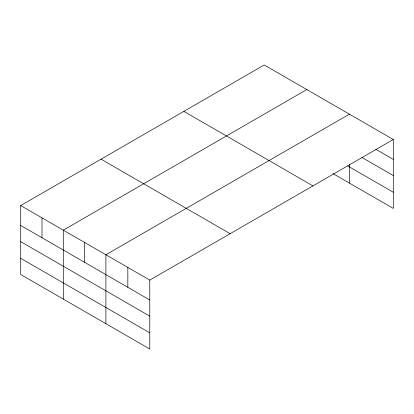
<?xml version="1.0" encoding="UTF-8"?>
<svg xmlns="http://www.w3.org/2000/svg" width="414" height="414" viewBox="0 0 414 414"><rect width="100%" height="100%" fill="white"/><g stroke="black" fill="none" stroke-linecap="round" stroke-linejoin="round"><path stroke-width="0.62" d="M333.027 173.637L393.3 208.433L393.3 139.497L264.22 64.972L20.7 205.567L20.7 274.503L149.78 349.028L149.78 280.092L20.7 205.567M306.815 89.569L63.295 230.163L63.295 299.094M349.411 114.16L105.896 254.755L105.896 323.686M149.78 280.092L393.3 139.497M375.746 149.242L393.3 159.38M362.027 157.511L393.3 175.567M347.776 165.962L393.3 192.246M183.857 111.371L312.937 185.896M101.063 159.173L230.143 233.698M20.7 225.449L149.78 299.974M20.7 241.636L149.78 316.161M20.7 258.315L149.78 332.84M349.411 164.342L349.411 183.091M127.838 267.423L127.838 287.306M84.596 242.459L84.596 262.336M42 217.862L42 237.745"/></g></svg>
